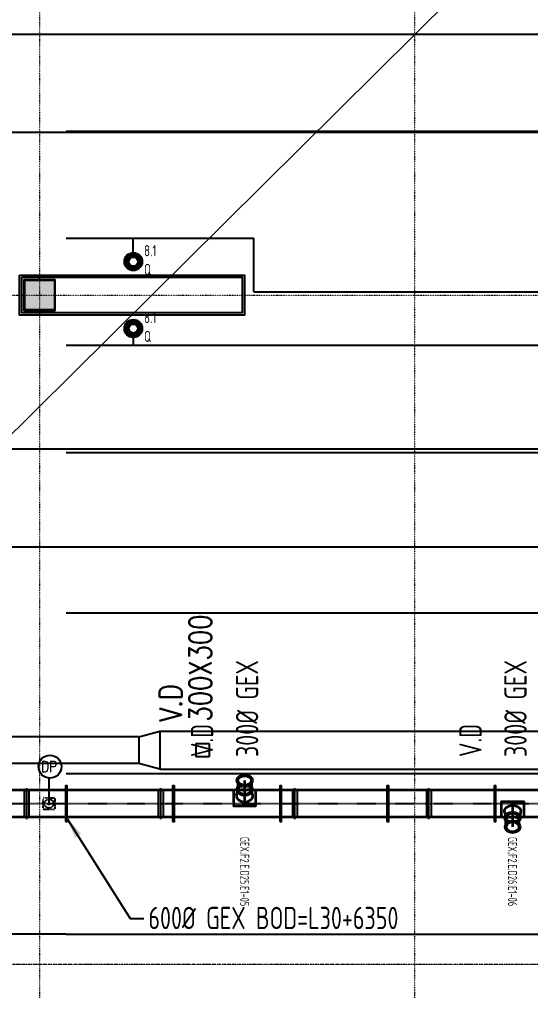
# Model space of a CAD drawing. Extents: x -32000 to 416743, y -254124 to 144214.
# Drawn here: x 209550 to 220998, y 44410 to 66179 of the extents above; entities that cross this region are included whole.
import ezdxf
from ezdxf.enums import TextEntityAlignment as Align

# ---------------------------------------------------------------- set-up
doc = ezdxf.new("R2010")
doc.units = 0
doc.header["$LTSCALE"] = 10
for name, pattern in [('H12PL4$0$JJP_三點線', [0.9, 0.3, -0.15, 0, -0.15, 0, -0.15, 0, -0.15]), ('XFM6D40$0$HIDDEN', [0.375, 0.25, -0.125]), ('XFM6D40$0$XFM6D40$0$CENTER', [2, 1.25, -0.25, 0.25, -0.25]), ('XFM7P40ICA$0$H12PL4$0$JJP_三點線', [0.9, 0.3, -0.15, 0, -0.15, 0, -0.15, 0, -0.15]), ('XFM7P40ICA$0$H12PL4$0$TAI_虛線', [5.644, 2.822, -2.822])]:
    doc.linetypes.add(name, pattern=pattern)
for name, color, linetype in [('H12PL4$0$A-OBJE-2D', 252, 'Continuous'), ('H12PL4$0$S-COL', 252, 'Continuous'), ('H12PL4$0$S-GRID', 252, 'Continuous'), ('X-F2-L30-FS-PIPE$0$F-SK-LINE2', 2, 'Continuous'), ('X-F2-L30-FS-PIPE$0$F-SK-LINE3', 100, 'Continuous'), ('X-F2-L30-FS-PIPE$0$F-SK-UP-QR-T68-K8.1', 40, 'Continuous'), ('XFDP30$0$A-W-P1S (50K)', 2, 'Continuous'), ('XFM1D40$0$M-CWTR-TEXT', 250, 'Continuous'), ('XFM1D40$0$M-HVAC-CMDUCT', 150, 'Continuous'), ('XFM6D40$0$1GEX', 3, 'Continuous'), ('XFM6D40$0$1鋼構', 4, 'Continuous'), ('XFM6D40$0$TAKE OFF NUMBER', 7, 'Continuous'), ('XFM6D40$0$XFM6D40$0$M-PIPE-TEXT', 250, 'Continuous'), ('XFM6D40$0$XFM6D40$0$M-PIPE-TEXT-ARROR', 250, 'Continuous'), ('XFM7P40ICA$0$H12PL4$0$A-ROOF', 252, 'Continuous'), ('XFM7P40ICA$0$H12PL4$0$Hattch', 252, 'Continuous'), ('XFM7P40ICA$0$H12PL4$0$L40_19_STEEL2', 252, 'Continuous'), ('XFM7P40ICA$0$H12PL4$0$S-COL', 252, 'Continuous'), ('XFM7P40ICA$0$H12PL4$0$S-GRID', 252, 'Continuous')]:
    doc.layers.add(name, color=color, linetype=linetype)
doc.layers.add('XFM6D40$0$XFM6D40$0$DUCT-CENT-GEX', color=1, linetype='XFM6D40$0$XFM6D40$0$CENTER', lineweight=25)
doc.layers.add('XFM6D40$0$XFM6D40$0$M-EX-DUCT-GEX', color=114, linetype='Continuous', lineweight=35)
doc.styles.add('X-F2-L30-FS-PIPE$0$aa-txt', font='isocp.shx', dxfattribs={"bigfont": 'chineset.shx'})
doc.styles.add('XFM1D40$0$12P7-XCM2P10$0$AA-TXT', font='simplex.shx', dxfattribs={"bigfont": 'china.shx'})
doc.styles.add('XFM6D40$0$dim-txt', font='isocp.shx', dxfattribs={"width": 0.7, "bigfont": 'chineset.shx'})
doc.styles.add('XFM6D40$0$XF2M6D20-A2 C2$0$AA-TXT', font='simplex.shx', dxfattribs={"width": 0.8, "bigfont": 'china.shx'})
doc.styles.add('XFM6D40$0$XFM6D40$0$aa-txt', font='isocp.shx', dxfattribs={"bigfont": 'chineset.shx'})
doc.styles.add('XFM6D40$0$XFM6D40$0$STANDARD', font='SIMPLEX', dxfattribs={"bigfont": 'BIGFONT'})
doc.dimstyles.new('XFM6D40$0$XFM6D40$0$Standard', dxfattribs={"dimtxt": 0.18, "dimasz": 0.18, "dimexe": 0.18, "dimexo": 0.0625, "dimgap": 0.09, "dimtad": 0, "dimtih": 1, "dimtoh": 1, "dimdec": 4, "dimzin": 0, "dimdsep": 46, "dimtxsty": 'XFM6D40$0$XFM6D40$0$STANDARD', "dimcen": 0.09, "dimadec": 0, "dimazin": 0, "dimtfac": 1, "dimtdec": 4, "dimtofl": 0, "dimtmove": 0, "dimatfit": 3, "dimfxl": 1, "dimtolj": 1, "dimtzin": 0, "dimarcsym": 0})

# ---------------------------------------------------------------- blocks, each defined once
blk = doc.blocks.new('H12PL4')
at = {"layer": 'H12PL4$0$A-OBJE-2D', "lineweight": 0}
blk.add_line((151700, -350), (243100, 90350), dxfattribs=at)
at = {"layer": 'H12PL4$0$S-COL', "lineweight": 0, "flags": 128}
blk.add_lwpolyline([(209650, 59650), (210350, 59650), (210350, 60350), (209650, 60350)], close=True, dxfattribs=at)
at = {"layer": 'H12PL4$0$S-GRID', "linetype": 'H12PL4$0$JJP_三點線', "lineweight": 0}
for p, q in [((210000, 128250), (210000, -28000)), ((218400, 128250), (218400, -28000)), ((-29000, 60000), (289600, 60000)), ((-29000, 45000), (289600, 45000))]:
    blk.add_line(p, q, dxfattribs=at)
blk = doc.blocks.new('XFM1D40')
at = {"layer": 'XFM1D40$0$M-HVAC-CMDUCT'}
for p, q in [((174600, 65850), (245350, 65850)), ((174600, 63650), (245350, 63650)), ((244750, 56550), (174600, 56550)), ((244750, 54350), (174600, 54350)), ((212225.6, 50100), (179592.1, 50100)), ((212225.6, 50100), (212692.1, 50225)), ((212225.6, 50100), (212225.6, 49500)), ((212692.1, 50225), (232100, 50225)), ((212692.1, 50225), (212692.1, 49375)), ((213500, 49950), (213800, 49950)), ((213500, 49950), (213500, 49650)), ((213800, 49950), (213800, 49650)), ((213800, 49650), (213500, 49650)), ((212225.6, 49500), (179592.1, 49500)), ((212692.1, 49375), (212225.6, 49500)), ((212692.1, 49375), (232300, 49375))]:
    blk.add_line(p, q, dxfattribs=at)
at = {"layer": 'XFM1D40$0$M-CWTR-TEXT', "style": 'XFM1D40$0$12P7-XCM2P10$0$AA-TXT', "width": 0.8}
for s, p in [('300X300', (213601.1, 50440.2)), ('V.D', (212935.1, 50440.2))]:
    blk.add_text(s, height=500, rotation=90, dxfattribs=at).set_placement(p, align=Align.MIDDLE_LEFT)
blk = doc.blocks.new('XFM6D40$0$DP大補貼')
at = {"linetype": 'XFM6D40$0$HIDDEN', "ltscale": 0.001}
blk.add_lwpolyline([(-56257, 182475), (-56037, 182475, -0.414214), (-56017, 182455), (-56017, 182235, -0.414214), (-56037, 182215), (-56257, 182215, -0.414214), (-56277, 182235), (-56277, 182455, -0.414214)], format="xyb", close=True, dxfattribs=at)
for radius in [100, 25]:
    blk.add_circle((-56147, 182345), radius, dxfattribs=at)
blk = doc.blocks.new('XFM6D40$0$600-F')
blk.add_line((-50, 0), (650, 0))
blk.add_lwpolyline([(0, 50), (600, 50), (600, -50), (0, -50)], close=True)
blk = doc.blocks.new('XFM6D40$0$LD-600x300大補貼-45')
for p, q in [((-25, 0), (516, 0)), ((0, -25), (0, 25)), ((191, 180), (269, 160)), ((456, 150), (318, 150)), ((191, -180), (269, -160)), ((456, -150), (318, -150))]:
    blk.add_line(p, q)
blk.add_lwpolyline([(300, 173), (300, 250), (-50, 250), (-50, -250), (300, -250), (300, -173)])
for centre, major_axis, start_param, end_param in [((168, 0), (0, 183), 6.10565, 9.602313), ((318, 0), (0, -175), 2.600493, 6.824285), ((318, 0), (0, -150), 3.141593, 6.283185)]:
    blk.add_ellipse(centre, major_axis=major_axis, ratio=0.707107, start_param=start_param, end_param=end_param)
at = {"linetype": 'XFM6D40$0$HIDDEN', "ltscale": 10}
blk.add_ellipse((350, 0), major_axis=(0, 150), ratio=0.301035, dxfattribs=at)
for major_axis in [(0, -175), (0, -150)]:
    blk.add_ellipse((520, 0), major_axis=major_axis, ratio=0.707107)
blk = doc.blocks.new('XFDP30')
at = {"layer": 'XFDP30$0$A-W-P1S (50K)'}
for points in [[(209550, 60450), (214590, 60450), (214590, 59550), (209550, 59550)], [(209600, 60400), (214540, 60400), (214540, 59600), (209600, 59600)]]:
    blk.add_lwpolyline(points, close=True, dxfattribs=at)
blk = doc.blocks.new('XFM7P40ICA$0$H12PL4')
at = {"layer": 'XFM7P40ICA$0$H12PL4$0$Hattch', "linetype": 'Continuous', "lineweight": 0}
blk.add_hatch(color=256, dxfattribs=at).paths.add_polyline_path([(209650, 59650), (210350, 59650), (210350, 60350), (209650, 60350)])
at = {"layer": 'XFM7P40ICA$0$H12PL4$0$A-ROOF', "linetype": 'XFM7P40ICA$0$H12PL4$0$TAI_虛線', "lineweight": 0, "flags": 128}
blk.add_lwpolyline([(151609, 45000), (243635, 45000)], dxfattribs=at)
at = {"layer": 'XFM7P40ICA$0$H12PL4$0$L40_19_STEEL2', "lineweight": 0, "flags": 128}
for points in [[(209650, 59650), (209650, 60350), (210350, 60350), (210350, 59650)], [(209675, 59675), (209675, 60325), (210325, 60325), (210325, 59675)]]:
    blk.add_lwpolyline(points, close=True, dxfattribs=at)
at = {"layer": 'XFM7P40ICA$0$H12PL4$0$S-COL', "lineweight": 0, "flags": 128}
blk.add_lwpolyline([(209650, 59650), (210350, 59650), (210350, 60350), (209650, 60350)], close=True, dxfattribs=at)
at = {"layer": 'XFM7P40ICA$0$H12PL4$0$S-GRID', "linetype": 'XFM7P40ICA$0$H12PL4$0$JJP_三點線', "lineweight": 0}
for p, q in [((210000, 128250), (210000, -28000)), ((218400, 128250), (218400, -28000)), ((-29000, 60000), (289600, 60000)), ((-29000, 45000), (289600, 45000))]:
    blk.add_line(p, q, dxfattribs=at)
blk = doc.blocks.new('XFM7P40ICA')
blk.add_blockref('XFM7P40ICA$0$H12PL4', (0, 0))
blk = doc.blocks.new('X-F2-L30-FS-PIPE$0$FS02-Q-81')
at = {"const_width": 0.5}
blk.add_lwpolyline([(-0.75, 0, 1), (0.75, 0, 1)], format="xyb", close=True, dxfattribs=at)
for radius in [1, 0.5]:
    blk.add_circle((0, 0), radius)
at = {"style": 'X-F2-L30-FS-PIPE$0$aa-txt', "width": 0.8}
for s, p in [('8.1', (1.2, 0.6)), ('Q', (1.2, -1.5))]:
    blk.add_text(s, height=1.25, dxfattribs=at).set_placement(p)
blk = doc.blocks.new('X-F2-L30-FS-PIPE')
at = {"layer": 'X-F2-L30-FS-PIPE$0$F-SK-LINE2'}
blk.add_line((210600, 45675), (209100, 45675), dxfattribs=at)
at = {"layer": 'X-F2-L30-FS-PIPE$0$F-SK-LINE3'}
for p, q in [((210600, 63675), (225516, 63675)), ((210600, 61275), (214800, 61275)), ((212100, 60950), (212100, 61275)), ((214800, 60075), (214800, 61275)), ((214800, 60075), (225516, 60075)), ((212100, 59050), (212100, 58875)), ((210600, 58875), (225516, 58875)), ((210600, 56475), (225516, 56475)), ((210600, 52875), (225516, 52875)), ((210600, 49275), (225516, 49275)), ((210600, 45675), (225516, 45675))]:
    blk.add_line(p, q, dxfattribs=at)
at = {"layer": 'X-F2-L30-FS-PIPE$0$F-SK-UP-QR-T68-K8.1', "xscale": 200, "yscale": 200, "zscale": 200}
for p in [(212100, 60750), (212100, 59250)]:
    blk.add_blockref('X-F2-L30-FS-PIPE$0$FS02-Q-81', p, dxfattribs=at)
blk = doc.blocks.new('XFM6D40')
at = {"layer": 'XFM6D40$0$1GEX'}
blk.add_line((210214, 48600), (210214, 49175), dxfattribs=at)
blk.add_circle((210235, 49430.9), 255.9, dxfattribs=at)
at = {"layer": 'XFM6D40$0$1鋼構'}
for points in [[(210579.4, 48200), (210620.6, 48200), (210620.6, 49000), (210579.4, 49000)], [(212979.4, 48200), (213020.6, 48200), (213020.6, 49000), (212979.4, 49000)], [(215379.4, 48200), (215420.6, 48200), (215420.6, 49000), (215379.4, 49000)], [(217779.4, 48200), (217820.6, 48200), (217820.6, 49000), (217779.4, 49000)], [(220179.4, 48200), (220220.6, 48200), (220220.6, 49000), (220179.4, 49000)]]:
    blk.add_lwpolyline(points, close=True, dxfattribs=at)
at = {"layer": 'XFM6D40$0$XFM6D40$0$DUCT-CENT-GEX', "ltscale": 0.001}
blk.add_line((230733.2, 48600), (186982.9, 48600), dxfattribs=at)
at = {"layer": 'XFM6D40$0$XFM6D40$0$M-EX-DUCT-GEX'}
for p, q in [((230733.2, 48900), (187475, 48900)), ((230733.2, 48300), (187475, 48300))]:
    blk.add_line(p, q, dxfattribs=at)
at = {"layer": 'XFM6D40$0$1GEX', "rotation": 90}
for p in [(209714, 48300), (212717, 48300), (215720, 48300), (218723, 48300)]:
    blk.add_blockref('XFM6D40$0$600-F', p, dxfattribs=at)
at = {"layer": 'XFM6D40$0$1GEX', "linetype": 'XFM6D40$0$HIDDEN', "rotation": 90}
blk.add_blockref('XFM6D40$0$DP大補貼', (392558.7, 104747.5), dxfattribs=at)
at = {"layer": 'XFM6D40$0$XFM6D40$0$M-EX-DUCT-GEX', "rotation": 90}
blk.add_blockref('XFM6D40$0$LD-600x300大補貼-45', (214595, 48600), dxfattribs=at)
at = {"layer": 'XFM6D40$0$XFM6D40$0$M-EX-DUCT-GEX', "xscale": -1, "rotation": 90}
blk.add_blockref('XFM6D40$0$LD-600x300大補貼-45', (220595, 48600), dxfattribs=at)
at = {"layer": 'XFM6D40$0$1GEX', "style": 'XFM6D40$0$XF2M6D20-A2 C2$0$AA-TXT', "width": 0.8}
blk.add_text('DP', height=250, dxfattribs=at).set_placement((210214, 49430.9), align=Align.MIDDLE_CENTER)
at = {"layer": 'XFM6D40$0$TAKE OFF NUMBER', "color": 114, "true_color": 0x00994c, "style": 'XFM6D40$0$dim-txt', "width": 0.7}
for s, p in [('GEX;F2.E.D25.E1-05 ', (214595, 47855.4)), ('GEX;F2.E.D26.E1-06 ', (220593.8, 47855.4))]:
    blk.add_text(s, height=200, rotation=270, dxfattribs=at).set_placement(p, align=Align.MIDDLE_LEFT)
at = {"layer": 'XFM6D40$0$XFM6D40$0$M-PIPE-TEXT', "style": 'XFM6D40$0$XFM6D40$0$aa-txt', "width": 0.8}
for s, p in [('300%%C GEX', (214899.2, 49645.6)), ('300%%C GEX', (220911.5, 49645.6)), ('V.D', (213890, 49645.6)), ('V.D', (219902.3, 49645.6))]:
    blk.add_text(s, height=500, rotation=90, dxfattribs=at).set_placement(p)
blk.add_text('600%%C GEX BOD=L30+6350', height=500, dxfattribs=at).set_placement((212438.3, 45787))
at = {"layer": 'XFM6D40$0$XFM6D40$0$M-PIPE-TEXT-ARROR'}
blk.add_leader([(210600, 48300), (212028.1, 46023.8), (212334.9, 46023.8)], dimstyle='XFM6D40$0$XFM6D40$0$Standard', override={"dimasz": 500}, dxfattribs=at)

msp = doc.modelspace()

# ---------------------------------------------------------------- block references
for name in ['H12PL4', 'XFM7P40ICA', 'XFM6D40', 'XFM1D40', 'XFDP30', 'X-F2-L30-FS-PIPE']:
    msp.add_blockref(name, (0, 0))

doc.saveas('drawing.dxf')
